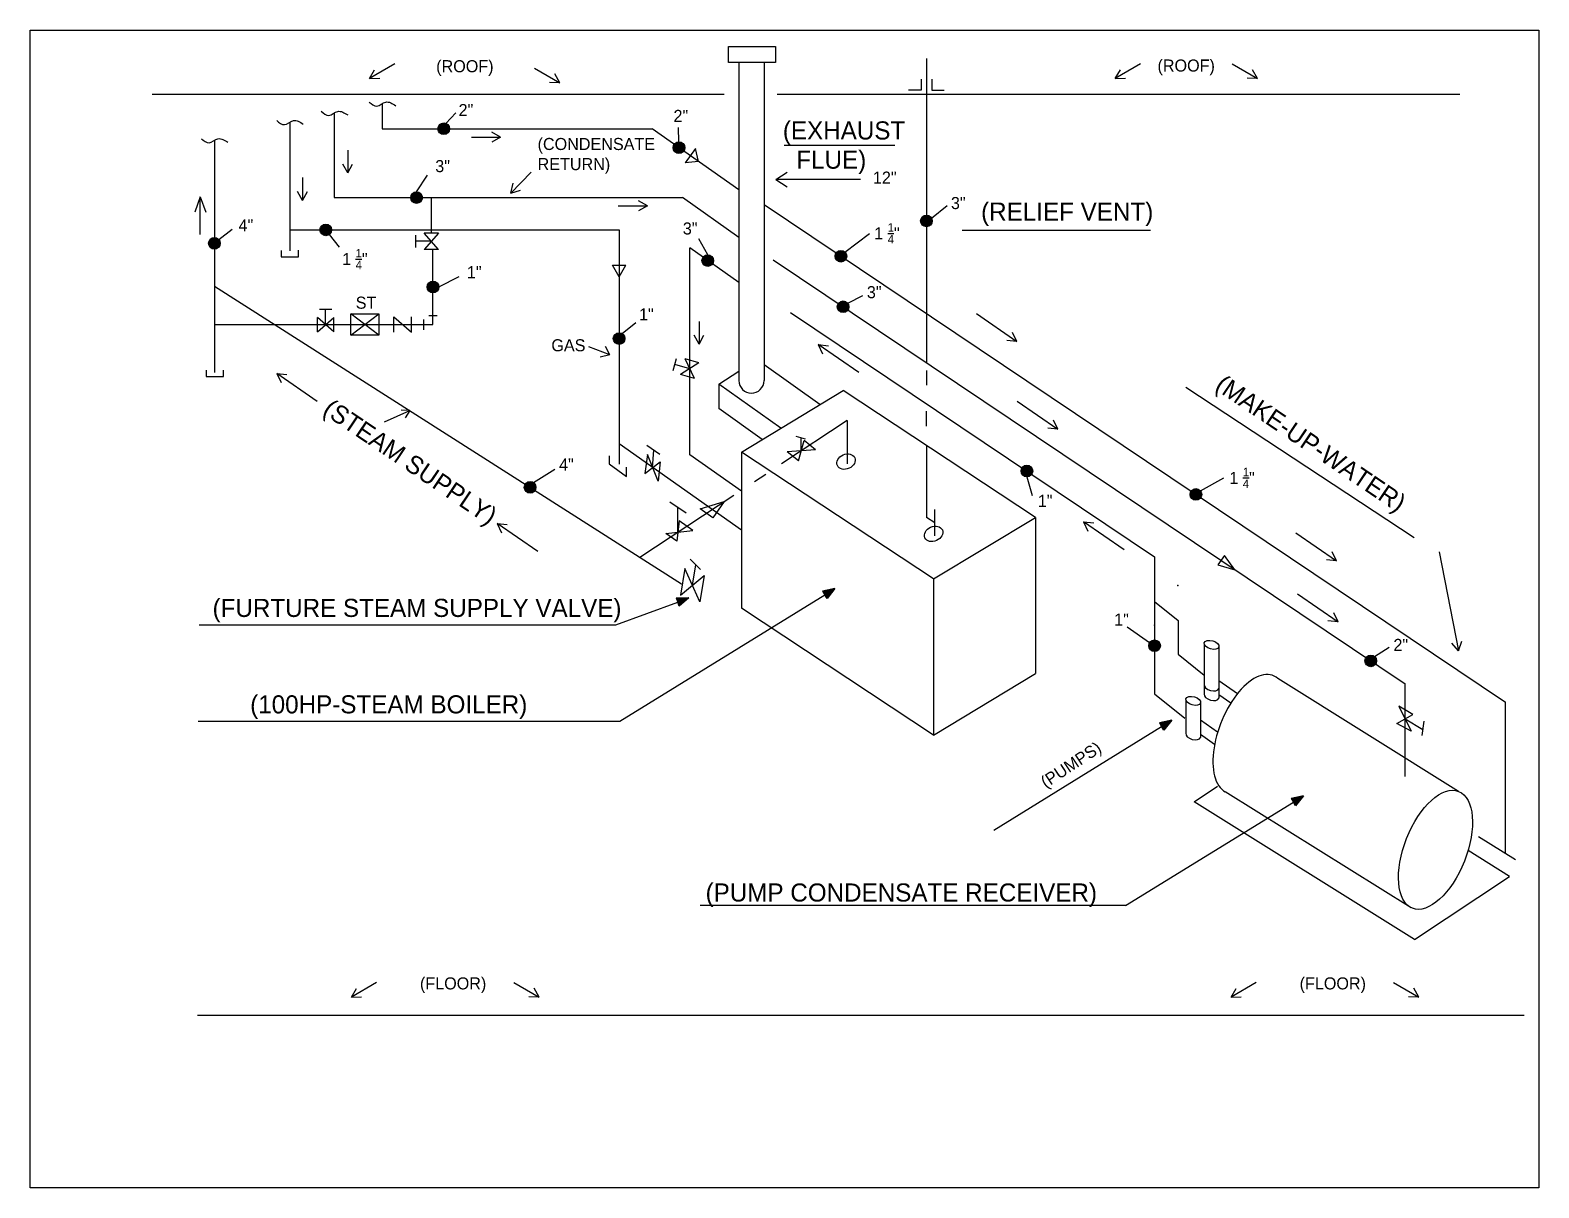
# Model space of a CAD drawing. Extents: x -427504 to 83801, y -1445028 to 32221.
# Drawn here: x -426913 to -426413, y -1445028 to -1444644 of the extents above; entities that cross this region are included whole.
import ezdxf

# ---------------------------------------------------------------- set-up
doc = ezdxf.new("R2010")
doc.units = 0
doc.header["$LTSCALE"] = 8
doc.header["$MEASUREMENT"] = 0
doc.layers.add('$1$DETAIL', color=1, linetype='Continuous')
doc.styles.get("Standard").update_dxf_attribs({"font": 'stylu.ttf'})
picture_1 = doc.add_image_def('image2.png', size_in_pixel=(1835, 1408))

msp = doc.modelspace()

# ---------------------------------------------------------------- hatches: boundary and pattern name
at = {"layer": '$1$DETAIL'}
h = msp.add_hatch(color=1, dxfattribs=at)
h.dxf.hatch_style = 1
h.paths.add_polyline_path([(-426777.43, -1444676.66, 1), (-426773.57, -1444676.66, 1)])
h = msp.add_hatch(color=1, dxfattribs=at)
h.dxf.hatch_style = 1
h.paths.add_polyline_path([(-426699.47, -1444682.91, 1), (-426695.61, -1444682.91, 1)])
h = msp.add_hatch(color=1, dxfattribs=at)
h.dxf.hatch_style = 1
h.paths.add_polyline_path([(-426786.44, -1444699.47, 1), (-426782.58, -1444699.47, 1)])
h = msp.add_hatch(color=1, dxfattribs=at)
h.dxf.hatch_style = 1
h.paths.add_polyline_path([(-426816.52, -1444710.16, 1), (-426812.66, -1444710.16, 1)])
h = msp.add_hatch(color=1, dxfattribs=at)
h.dxf.hatch_style = 1
h.paths.add_polyline_path([(-426617.47, -1444707.2, 1), (-426613.61, -1444707.2, 1)])
h = msp.add_hatch(color=1, dxfattribs=at)
h.dxf.hatch_style = 1
h.paths.add_polyline_path([(-426853.45, -1444714.62, 1), (-426849.59, -1444714.62, 1)])
h = msp.add_hatch(color=1, dxfattribs=at)
h.dxf.hatch_style = 1
h.paths.add_polyline_path([(-426689.95, -1444720.35, 1), (-426686.09, -1444720.35, 1)])
h = msp.add_hatch(color=1, dxfattribs=at)
h.dxf.hatch_style = 1
h.paths.add_polyline_path([(-426645.81, -1444718.89, 1), (-426641.95, -1444718.89, 1)])
h = msp.add_hatch(color=1, dxfattribs=at)
h.dxf.hatch_style = 1
h.paths.add_polyline_path([(-426781, -1444729.09, 1), (-426777.14, -1444729.09, 1)])
h = msp.add_hatch(color=1, dxfattribs=at)
h.dxf.hatch_style = 1
h.paths.add_polyline_path([(-426645.07, -1444735.66, 1), (-426641.21, -1444735.66, 1)])
h = msp.add_hatch(color=1, dxfattribs=at)
h.dxf.hatch_style = 1
h.paths.add_polyline_path([(-426719.3, -1444746.18, 1), (-426715.44, -1444746.18, 1)])
h = msp.add_hatch(color=1, dxfattribs=at)
h.dxf.hatch_style = 1
h.paths.add_polyline_path([(-426584.17, -1444790.08, 1), (-426580.31, -1444790.08, 1)])
h = msp.add_hatch(color=1, dxfattribs=at)
h.dxf.hatch_style = 1
h.paths.add_polyline_path([(-426748.8, -1444795.49, 1), (-426744.94, -1444795.49, 1)])
h = msp.add_hatch(color=1, dxfattribs=at)
h.dxf.hatch_style = 1
h.paths.add_polyline_path([(-426528.15, -1444797.85, 1), (-426524.29, -1444797.85, 1)])
h = msp.add_hatch(color=1, dxfattribs=at)
h.dxf.hatch_style = 1
h.paths.add_polyline_path([(-426649.96, -1444829.91), (-426649.22, -1444831.11), (-426648.48, -1444832.3), (-426645.86, -1444829.03)])
h = msp.add_hatch(color=1, dxfattribs=at)
h.dxf.hatch_style = 1
h.paths.add_polyline_path([(-426698.45, -1444832.2), (-426697.96, -1444833.51), (-426697.48, -1444834.83), (-426694.26, -1444832.16)])
h = msp.add_hatch(color=1, dxfattribs=at)
h.dxf.hatch_style = 1
h.paths.add_polyline_path([(-426541.85, -1444847.98, 1), (-426537.99, -1444847.98, 1)])
h = msp.add_hatch(color=1, dxfattribs=at)
h.dxf.hatch_style = 1
h.paths.add_polyline_path([(-426470.21, -1444853, 1), (-426466.35, -1444853, 1)])
h = msp.add_hatch(color=1, dxfattribs=at)
h.dxf.hatch_style = 1
h.paths.add_polyline_path([(-426538.31, -1444873.58), (-426537.57, -1444874.77), (-426536.83, -1444875.96), (-426534.21, -1444872.7)])
h = msp.add_hatch(color=1, dxfattribs=at)
h.dxf.hatch_style = 1
h.paths.add_polyline_path([(-426494.64, -1444898.64), (-426493.91, -1444899.83), (-426493.17, -1444901.03), (-426490.55, -1444897.76)])

# ---------------------------------------------------------------- linework, layer by layer
at = {"layer": '$1$DETAIL', "color": 4}
for p, q in [((-426677.71, -1444654.63), (-426677.71, -1444760.12)), ((-426669.36, -1444654.63), (-426669.36, -1444760.12)), ((-426650.83, -1444768.05), (-426669.36, -1444754.86)), ((-426684.32, -1444761.25), (-426677.71, -1444757)), ((-426663.76, -1444775.87), (-426684.32, -1444761.25)), ((-426684.32, -1444761.25), (-426684.32, -1444769.37)), ((-426676.85, -1444783.79), (-426643.1, -1444763.37)), ((-426579.41, -1444805.43), (-426643.1, -1444763.37)), ((-426669.93, -1444779.6), (-426684.32, -1444769.37)), ((-426676.85, -1444783.79), (-426676.85, -1444835.54)), ((-426613.16, -1444825.85), (-426676.85, -1444783.79)), ((-426613.16, -1444825.85), (-426579.41, -1444805.43)), ((-426579.41, -1444805.43), (-426579.41, -1444857.17)), ((-426613.16, -1444825.85), (-426613.16, -1444877.59)), ((-426613.16, -1444877.59), (-426676.85, -1444835.54)), ((-426523.44, -1444847.46), (-426523.44, -1444863.98)), ((-426518.62, -1444848.38), (-426518.62, -1444865.34)), ((-426613.16, -1444877.59), (-426579.41, -1444857.17)), ((-426512.49, -1444863.9), (-426518.62, -1444859.56)), ((-426439.15, -1444896.24), (-426499.07, -1444858.86)), ((-426514.69, -1444867.04), (-426518.62, -1444864.27)), ((-426529.52, -1444866.02), (-426529.52, -1444877)), ((-426524.69, -1444866.94), (-426524.69, -1444878.35)), ((-426519.02, -1444876.65), (-426524.69, -1444872.64)), ((-426520.02, -1444880.66), (-426524.69, -1444877.35)), ((-426526.84, -1444899.74), (-426519.07, -1444894.57)), ((-426453.74, -1444945.33), (-426526.84, -1444899.74)), ((-426454.92, -1444934.8), (-426516.49, -1444896.4)), ((-426422.32, -1444924.42), (-426436.03, -1444915.87)), ((-426453.74, -1444945.33), (-426422.32, -1444924.42))]:
    msp.add_line(p, q, dxfattribs=at)
at = {"layer": '$1$DETAIL', "color": 7}
for p, q in [((-426615.54, -1444653.33), (-426615.54, -1444754.18)), ((-426872.12, -1444665.16), (-426682.6, -1444665.16)), ((-426795.92, -1444668.35), (-426795.92, -1444676.66)), ((-426665.05, -1444665.16), (-426438.8, -1444665.16)), ((-426826.53, -1444674.5), (-426826.53, -1444717.07)), ((-426811.82, -1444671.44), (-426811.82, -1444699.47)), ((-426795.92, -1444676.66), (-426706.4, -1444676.66)), ((-426677.71, -1444696.91), (-426706.4, -1444676.66)), ((-426851.52, -1444680.51), (-426851.52, -1444757.47)), ((-426692.09, -1444683.19), (-426695.45, -1444687.95)), ((-426691.04, -1444687.5), (-426692.09, -1444683.19)), ((-426691.04, -1444687.5), (-426695.45, -1444687.95)), ((-426811.82, -1444699.47), (-426696.41, -1444699.47)), ((-426779.6, -1444711.27), (-426779.6, -1444699.47)), ((-426677.71, -1444712.67), (-426696.41, -1444699.47)), ((-426669.36, -1444701.79), (-426423.64, -1444866.68)), ((-426826.53, -1444710.16), (-426773.5, -1444710.16)), ((-426773.5, -1444710.16), (-426717.37, -1444710.16)), ((-426717.37, -1444710.16), (-426717.37, -1444787.83)), ((-426779.07, -1444741.54), (-426779.07, -1444716.65)), ((-426693.96, -1444784.72), (-426693.96, -1444716.15)), ((-426677.71, -1444727.62), (-426693.96, -1444716.15)), ((-426717.37, -1444725.77), (-426719.53, -1444721.89)), ((-426719.53, -1444721.89), (-426715.2, -1444721.89)), ((-426717.37, -1444725.77), (-426715.2, -1444721.89)), ((-426666.3, -1444720.12), (-426456.87, -1444860.65)), ((-426851.52, -1444728.83), (-426696.67, -1444827.47)), ((-426792.04, -1444744.05), (-426792.04, -1444739.03)), ((-426792.04, -1444739.03), (-426786.24, -1444744.05)), ((-426786.24, -1444744.05), (-426786.24, -1444739.03)), ((-426782.14, -1444743.33), (-426782.14, -1444739.87)), ((-426780.45, -1444738.51), (-426777.73, -1444738.51)), ((-426660.53, -1444737.54), (-426539.92, -1444818.48)), ((-426851.52, -1444741.54), (-426779.07, -1444741.54)), ((-426615.54, -1444756.72), (-426615.54, -1444761.65)), ((-426641.79, -1444773.35), (-426663.56, -1444787.68)), ((-426641.79, -1444773.35), (-426641.79, -1444787.67)), ((-426615.54, -1444775.16), (-426615.54, -1444770.22)), ((-426676.85, -1444809.67), (-426717.37, -1444781.08)), ((-426676.85, -1444796.79), (-426693.96, -1444784.72)), ((-426615.54, -1444781.57), (-426615.54, -1444805.44)), ((-426720.72, -1444785.1), (-426720.72, -1444787.7)), ((-426720.72, -1444787.7), (-426714.88, -1444791.93)), ((-426714.88, -1444791.93), (-426714.88, -1444788.84)), ((-426672.47, -1444793.55), (-426668.81, -1444791.14)), ((-426710.55, -1444818.63), (-426679.36, -1444798.09)), ((-426612.78, -1444811.61), (-426612.78, -1444802.88)), ((-426612.78, -1444807.24), (-426615.54, -1444805.44)), ((-426539.92, -1444818.48), (-426539.92, -1444863.88)), ((-426539.92, -1444833.28), (-426532.09, -1444839.61)), ((-426532.09, -1444839.61), (-426532.09, -1444850.79)), ((-426532.09, -1444850.79), (-426523.44, -1444857.76)), ((-426539.92, -1444863.88), (-426529.84, -1444872.01)), ((-426456.87, -1444891.32), (-426456.87, -1444860.65)), ((-426423.64, -1444916.87), (-426423.64, -1444866.68)), ((-426857.15, -1444970.4), (-426417.39, -1444970.4))]:
    msp.add_line(p, q, dxfattribs=at)
at = {"layer": '$1$DETAIL'}
for p, q in [((-426791.72, -1444655.14), (-426800.07, -1444659.99)), ((-426800.07, -1444659.99), (-426798.4, -1444657.07)), ((-426800.07, -1444659.99), (-426796.7, -1444659.89)), ((-426745.38, -1444656.57), (-426737.04, -1444661.42)), ((-426737.04, -1444661.42), (-426738.7, -1444658.49)), ((-426544.58, -1444655.14), (-426552.93, -1444659.99)), ((-426552.93, -1444659.99), (-426551.26, -1444657.07)), ((-426552.93, -1444659.99), (-426549.56, -1444659.89)), ((-426514.2, -1444655.14), (-426505.86, -1444659.99)), ((-426505.86, -1444659.99), (-426509.22, -1444659.89)), ((-426505.86, -1444659.99), (-426507.52, -1444657.07)), ((-426737.04, -1444661.42), (-426740.4, -1444661.31)), ((-426617.33, -1444663.81), (-426621.48, -1444663.81)), ((-426617.33, -1444660.24), (-426617.33, -1444663.81)), ((-426613.75, -1444660.24), (-426613.75, -1444663.81)), ((-426613.75, -1444663.81), (-426609.6, -1444663.81)), ((-426774.77, -1444674.87), (-426771.53, -1444671.33)), ((-426766.3, -1444679.46), (-426756.65, -1444679.46)), ((-426756.65, -1444679.46), (-426759.61, -1444681.06)), ((-426756.65, -1444679.46), (-426759.56, -1444677.76)), ((-426697.54, -1444680.98), (-426697.71, -1444676.23)), ((-426807.34, -1444683.76), (-426807.34, -1444691.3)), ((-426662.69, -1444682.07), (-426625.95, -1444682.07)), ((-426807.34, -1444691.3), (-426808.99, -1444688.36)), ((-426807.34, -1444691.3), (-426805.69, -1444688.36)), ((-426822.31, -1444692.84), (-426822.31, -1444700.38)), ((-426784.51, -1444697.54), (-426780.92, -1444692.06)), ((-426746.58, -1444691.03), (-426753.26, -1444698)), ((-426753.26, -1444698), (-426752.47, -1444694.73)), ((-426665.49, -1444693.48), (-426661.72, -1444691.04)), ((-426637.38, -1444693.48), (-426665.49, -1444693.48)), ((-426665.49, -1444693.48), (-426661.72, -1444695.93)), ((-426856.18, -1444699.2), (-426857.98, -1444704.29)), ((-426856.18, -1444711.65), (-426856.18, -1444699.2)), ((-426856.18, -1444699.2), (-426854.38, -1444704.29)), ((-426822.31, -1444700.38), (-426823.96, -1444697.45)), ((-426822.31, -1444700.38), (-426820.67, -1444697.45)), ((-426753.26, -1444698), (-426750.06, -1444696.97)), ((-426717.67, -1444702.25), (-426708.02, -1444702.25)), ((-426708.02, -1444702.25), (-426710.98, -1444703.85)), ((-426708.02, -1444702.25), (-426710.93, -1444700.56)), ((-426613.86, -1444706.26), (-426608.7, -1444702.1)), ((-426850.03, -1444713.39), (-426845.6, -1444709.9)), ((-426813.45, -1444711.71), (-426810.16, -1444715.85)), ((-426688.02, -1444718.42), (-426690.94, -1444713.11)), ((-426642.55, -1444717.5), (-426634.39, -1444711.32)), ((-426603.73, -1444710.23), (-426541.3, -1444710.23)), ((-426829.38, -1444716.96), (-426829.38, -1444719.08)), ((-426829.38, -1444719.08), (-426823.68, -1444719.08)), ((-426823.68, -1444719.08), (-426823.68, -1444716.94)), ((-426777.14, -1444729.09), (-426770.4, -1444725.66)), ((-426641.63, -1444734.46), (-426636.58, -1444731.95)), ((-426598.99, -1444737.91), (-426585.54, -1444747.18)), ((-426716.33, -1444744.56), (-426711.83, -1444740.81)), ((-426690.9, -1444740.49), (-426690.9, -1444748.03)), ((-426585.54, -1444747.18), (-426586.97, -1444744.14)), ((-426720.45, -1444751.63), (-426727.37, -1444748.93)), ((-426720.45, -1444751.63), (-426721.86, -1444748.77)), ((-426690.9, -1444748.03), (-426692.55, -1444745.09)), ((-426690.9, -1444748.03), (-426689.25, -1444745.09)), ((-426637.93, -1444757.48), (-426651.37, -1444748.19)), ((-426651.37, -1444748.19), (-426648.03, -1444748.56)), ((-426651.37, -1444748.19), (-426649.94, -1444751.24)), ((-426585.54, -1444747.18), (-426588.89, -1444746.82)), ((-426720.45, -1444751.63), (-426723.61, -1444752.36)), ((-426854.22, -1444756.66), (-426854.22, -1444758.78)), ((-426854.22, -1444758.78), (-426848.52, -1444758.78)), ((-426848.52, -1444758.78), (-426848.52, -1444756.63)), ((-426817.41, -1444767.02), (-426830.85, -1444757.74)), ((-426830.85, -1444757.74), (-426827.51, -1444758.1)), ((-426830.85, -1444757.74), (-426829.42, -1444760.79)), ((-426453.91, -1444812.24), (-426529.6, -1444762.35)), ((-426786.79, -1444770.06), (-426789.59, -1444769.93)), ((-426585.45, -1444766.98), (-426572, -1444776.26)), ((-426795.11, -1444773.79), (-426786.79, -1444770.06)), ((-426786.79, -1444770.06), (-426788.28, -1444772.46)), ((-426572, -1444776.26), (-426573.43, -1444773.21)), ((-426572, -1444776.26), (-426575.35, -1444775.89)), ((-426745.75, -1444793.91), (-426738.71, -1444789.46)), ((-426582.24, -1444792.01), (-426580.54, -1444798.2)), ((-426524.71, -1444796.65), (-426516.93, -1444792.34)), ((-426690.55, -1444802.59), (-426682.61, -1444800.23)), ((-426686.33, -1444805.55), (-426690.55, -1444802.59)), ((-426682.61, -1444800.23), (-426686.33, -1444805.55)), ((-426744.34, -1444816.77), (-426757.78, -1444807.48)), ((-426757.78, -1444807.48), (-426754.43, -1444807.85)), ((-426757.78, -1444807.48), (-426756.35, -1444810.53)), ((-426549.99, -1444816.21), (-426563.43, -1444806.92)), ((-426563.43, -1444806.92), (-426560.09, -1444807.29)), ((-426563.43, -1444806.92), (-426562, -1444809.97)), ((-426493.06, -1444810.6), (-426479.61, -1444819.87)), ((-426516.71, -1444818.1), (-426518.97, -1444821.17)), ((-426513.28, -1444822.8), (-426516.71, -1444818.1)), ((-426479.61, -1444819.87), (-426482.95, -1444819.51)), ((-426479.61, -1444819.87), (-426481.04, -1444816.82)), ((-426445.56, -1444816.86), (-426439.19, -1444849.65)), ((-426518.97, -1444821.17), (-426513.28, -1444822.8)), ((-426645.86, -1444829.03), (-426649.96, -1444829.91)), ((-426649.96, -1444829.91), (-426649.22, -1444831.11)), ((-426645.86, -1444829.03), (-426648.48, -1444832.3)), ((-426718.42, -1444841.02), (-426697.96, -1444833.51)), ((-426717.16, -1444873), (-426649.22, -1444831.11)), ((-426694.26, -1444832.16), (-426698.45, -1444832.2)), ((-426698.45, -1444832.2), (-426697.96, -1444833.51)), ((-426697.48, -1444834.83), (-426697.96, -1444833.51)), ((-426694.26, -1444832.16), (-426697.48, -1444834.83)), ((-426648.48, -1444832.3), (-426649.22, -1444831.11)), ((-426492.56, -1444830.81), (-426479.11, -1444840.09)), ((-426479.11, -1444840.09), (-426482.45, -1444839.72)), ((-426479.11, -1444840.09), (-426480.54, -1444837.04)), ((-426856.61, -1444841.02), (-426718.42, -1444841.02)), ((-426541.62, -1444847.07), (-426549, -1444841.86)), ((-426467.01, -1444851.54), (-426462.14, -1444848.42)), ((-426439.19, -1444849.65), (-426441.37, -1444847.08)), ((-426439.19, -1444849.65), (-426438.13, -1444846.45)), ((-426856.9, -1444873), (-426717.16, -1444873)), ((-426593.17, -1444909.06), (-426537.57, -1444874.77)), ((-426534.21, -1444872.7), (-426538.31, -1444873.58)), ((-426538.31, -1444873.58), (-426537.57, -1444874.77)), ((-426536.83, -1444875.96), (-426537.57, -1444874.77)), ((-426534.21, -1444872.7), (-426536.83, -1444875.96)), ((-426549.51, -1444934.12), (-426493.9, -1444899.83)), ((-426490.55, -1444897.76), (-426494.64, -1444898.64)), ((-426494.64, -1444898.64), (-426493.91, -1444899.83)), ((-426493.17, -1444901.03), (-426493.91, -1444899.83)), ((-426490.55, -1444897.76), (-426493.17, -1444901.03)), ((-426420.32, -1444918.94), (-426432.59, -1444911.28)), ((-426549.51, -1444934.12), (-426690.48, -1444934.12)), ((-426797.74, -1444959.64), (-426806.08, -1444964.49)), ((-426752.23, -1444959.6), (-426743.89, -1444964.45)), ((-426506.2, -1444959.64), (-426514.54, -1444964.49)), ((-426460.69, -1444959.6), (-426452.35, -1444964.45)), ((-426806.08, -1444964.49), (-426804.42, -1444961.56)), ((-426806.08, -1444964.49), (-426802.72, -1444964.38)), ((-426743.89, -1444964.45), (-426747.25, -1444964.35)), ((-426743.89, -1444964.45), (-426745.55, -1444961.52)), ((-426514.54, -1444964.49), (-426512.88, -1444961.56)), ((-426514.54, -1444964.49), (-426511.18, -1444964.38)), ((-426452.35, -1444964.45), (-426455.71, -1444964.35)), ((-426452.35, -1444964.45), (-426454.01, -1444961.52))]:
    msp.add_line(p, q, dxfattribs=at)
at = {"layer": '$1$DETAIL', "color": 5}
for p, q in [((-426784.73, -1444716.01), (-426784.73, -1444711.91)), ((-426779.6, -1444713.96), (-426784.73, -1444713.96)), ((-426777.21, -1444711.27), (-426781.98, -1444711.27)), ((-426777.21, -1444716.65), (-426781.98, -1444711.27)), ((-426777.21, -1444711.27), (-426781.98, -1444716.65)), ((-426777.21, -1444716.65), (-426781.98, -1444716.65)), ((-426817.33, -1444743.92), (-426817.33, -1444739.16)), ((-426817.33, -1444743.92), (-426811.96, -1444739.16)), ((-426811.96, -1444743.92), (-426817.33, -1444739.16)), ((-426816.69, -1444736.4), (-426812.59, -1444736.4)), ((-426814.64, -1444741.54), (-426814.64, -1444736.4)), ((-426811.96, -1444743.92), (-426811.96, -1444739.16)), ((-426699.46, -1444756.74), (-426698.35, -1444752.79)), ((-426693.96, -1444756.16), (-426698.91, -1444754.76)), ((-426690.94, -1444754.22), (-426696.99, -1444758.1)), ((-426690.94, -1444754.22), (-426695.53, -1444752.92)), ((-426692.4, -1444759.39), (-426695.53, -1444752.92)), ((-426692.4, -1444759.39), (-426696.99, -1444758.1)), ((-426655.56, -1444779.54), (-426658.71, -1444778.67)), ((-426657.96, -1444786.74), (-426656.04, -1444779.99)), ((-426657, -1444783.37), (-426657.08, -1444779.12)), ((-426652.29, -1444783.02), (-426656.04, -1444779.99)), ((-426707.94, -1444784.57), (-426708.83, -1444790.94)), ((-426703.86, -1444784.55), (-426708.18, -1444781.62)), ((-426704.42, -1444793.49), (-426707.94, -1444784.57)), ((-426706.28, -1444789.01), (-426705.84, -1444783.21)), ((-426652.29, -1444783.02), (-426661.7, -1444783.71)), ((-426657.96, -1444786.74), (-426661.7, -1444783.71)), ((-426708.83, -1444790.94), (-426703.73, -1444787.08)), ((-426703.73, -1444787.08), (-426704.42, -1444793.49)), ((-426695.16, -1444804.06), (-426700.61, -1444800.39)), ((-426697.93, -1444810.32), (-426697.93, -1444802.2)), ((-426701.86, -1444810.76), (-426692.97, -1444809.76)), ((-426697.49, -1444806.58), (-426698.28, -1444813.3)), ((-426692.98, -1444809.76), (-426697.49, -1444806.58)), ((-426698.28, -1444813.29), (-426701.86, -1444810.76)), ((-426690.45, -1444822.72), (-426693.79, -1444819.32)), ((-426695.61, -1444822.43), (-426697.01, -1444831.18)), ((-426697.01, -1444831.18), (-426689.2, -1444824.7)), ((-426690.6, -1444833.46), (-426695.61, -1444822.43)), ((-426693.1, -1444827.94), (-426691.97, -1444821.18)), ((-426689.2, -1444824.7), (-426690.6, -1444833.46)), ((-426454.31, -1444870.81), (-426459, -1444868.03)), ((-426459, -1444868.03), (-426454.83, -1444876.24)), ((-426459.58, -1444873.75), (-426454.31, -1444870.81)), ((-426454.83, -1444876.24), (-426459.58, -1444873.75)), ((-426456.87, -1444872.23), (-426451.03, -1444875.74)), ((-426450.66, -1444873.03), (-426451.31, -1444877.77))]:
    msp.add_line(p, q, dxfattribs=at)
at = {"layer": '$1$DETAIL', "color": 3}
for p, q in [((-426797.03, -1444745.04), (-426806.27, -1444738.04)), ((-426806.27, -1444745.04), (-426797.03, -1444738.04))]:
    msp.add_line(p, q, dxfattribs=at)
at = {"layer": '$1$DETAIL', "color": 4}
msp.add_lwpolyline([(-426681.1, -1444649.36), (-426665.6, -1444649.36), (-426665.6, -1444654.68), (-426681.1, -1444654.68)], close=True, dxfattribs=at)
at = {"layer": '$1$DETAIL', "color": 3}
msp.add_lwpolyline([(-426806.27, -1444738.04), (-426797.03, -1444738.04), (-426797.03, -1444745.04), (-426806.27, -1444745.04)], close=True, dxfattribs=at)
at = {"layer": '$1$DETAIL'}
for centre in [(-426775.5, -1444676.66), (-426697.54, -1444682.91), (-426784.51, -1444699.47), (-426814.59, -1444710.16), (-426615.54, -1444707.2), (-426851.52, -1444714.62), (-426688.02, -1444720.35), (-426643.88, -1444718.89), (-426779.07, -1444729.09), (-426643.14, -1444735.66), (-426717.37, -1444746.18), (-426582.24, -1444790.08), (-426746.87, -1444795.49), (-426526.22, -1444797.85), (-426539.92, -1444847.98), (-426468.28, -1444853)]:
    msp.add_circle(centre, 1.93, dxfattribs=at)
at = {"layer": '$1$DETAIL', "color": 4}
msp.add_arc((-426673.53, -1444760.11), 4.17, 180.2276, 359.7724, dxfattribs=at)
at = {"layer": '$1$DETAIL'}
for centre in [(-426642.16, -1444786.97), (-426613.14, -1444810.91)]:
    msp.add_ellipse(centre, major_axis=(-2.89, -1.29), ratio=0.7659, dxfattribs=at)
at = {"layer": '$1$DETAIL', "color": 4}
for centre, major_axis, ratio in [((-426521.03, -1444847.7), (2.41, -0.68), 0.551553), ((-426527.11, -1444866.26), (2.41, -0.68), 0.551553), ((-426446.82, -1444915.61), (7.67, 19.37), 0.493964)]:
    msp.add_ellipse(centre, major_axis=major_axis, ratio=ratio, dxfattribs=at)
for centre, major_axis, ratio, start_param, end_param in [((-426508.33, -1444877.25), (7.67, 19.37), 0.493964, 6.103257, 9.373299), ((-426521.03, -1444861.47), (2.41, -0.68), 0.551553, 3.141593, 6.283185), ((-426521.03, -1444864.66), (2.41, -0.68), 0.551553, 3.141593, 6.283185), ((-426527.11, -1444877.68), (2.41, -0.68), 0.551553, 3.141593, 6.283185)]:
    msp.add_ellipse(centre, major_axis=major_axis, ratio=ratio, start_param=start_param, end_param=end_param, dxfattribs=at)
at = {"layer": '$1$DETAIL', "color": 7}
for points in [[(-426800.23, -1444667.79), (-426797.69, -1444669.14), (-426794.73, -1444667.81), (-426791.43, -1444669)], [(-426830.85, -1444673.93), (-426828.3, -1444675.29), (-426825.34, -1444673.95), (-426822.04, -1444675.14)], [(-426816.14, -1444670.87), (-426813.59, -1444672.23), (-426810.64, -1444670.9), (-426807.34, -1444672.09)], [(-426855.84, -1444679.94), (-426853.29, -1444681.3), (-426850.33, -1444679.97), (-426847.03, -1444681.15)]]:
    msp.add_spline(points, degree=3, dxfattribs=at)
at = {"layer": '$1$DETAIL'}
for p in [(-426532.21, -1444827.99), (-426539.92, -1444841.18)]:
    msp.add_point(p, dxfattribs=at)

# ---------------------------------------------------------------- texts
at = {"layer": '$1$DETAIL', "color": 2, "attachment_point": 1}
for s, width, heights, insert, char_height in [('(ROOF)', 12.0806, [0], (-426778.01, -1444653.92), 4), ('(ROOF)', 12.0806, [0], (-426538.95, -1444653.7), 4), ('2"', 12.0806, [0], (-426770.59, -1444668.46), 4), ('2"', 12.0806, [0], (-426699.35, -1444670.39), 4), ('(EXHAUST', 60.1681, [12.97], (-426663.12, -1444674.21), 6), ('(CONDENSATE\\PRETURN)', 67.2049, [19.38], (-426744.4, -1444679.7), 4), ('  FLUE)', 60.1681, [12.97], (-426663.12, -1444683.89), 6), ('3"', 12.0806, [0], (-426778.32, -1444687.03), 4), ('12"', 12.0806, [0], (-426633.26, -1444690.84), 4), ('3"', 12.0806, [0], (-426607.42, -1444699.27), 4), ('(RELIEF VENT)', 60.1681, [12.97], (-426597.41, -1444701.1), 6), ('4"', 12.0806, [0], (-426843.51, -1444706.67), 4), ('3"', 12.0806, [0], (-426696.27, -1444707.7), 4), ('\\A1;1 {\\H0.7x;\\S1/4;}"', 12.0806, [0], (-426632.83, -1444707.95), 4), ('\\A1;1 {\\H0.7x;\\S1/4;}"', 12.0806, [0], (-426809.18, -1444716.49), 4), ('1"', 12.0806, [0], (-426767.83, -1444722.17), 4), ('3"', 12.0806, [0], (-426635.27, -1444728.81), 4), ('ST', 12.0806, [0], (-426804.68, -1444732.29), 4), ('1"', 12.0806, [0], (-426710.78, -1444736.17), 4), ('GAS', 12.0806, [0], (-426739.84, -1444746.41), 4), ('4"', 12.0806, [0], (-426737.27, -1444785.93), 4), ('\\A1;1 {\\H0.7x;\\S1/4;}"', 12.0806, [0], (-426515.14, -1444788.99), 4), ('1"', 12.0806, [0], (-426578.62, -1444797.97), 4), ('(FURTURE STEAM SUPPLY VALVE)', 176.4805, [16.07], (-426852.13, -1444832.44), 6), ('1"', 12.0806, [0], (-426553.31, -1444837.3), 4), ('2"', 12.0806, [0], (-426460.76, -1444845.71), 4), ('(100HP-STEAM BOILER)', 176.4805, [16.07], (-426839.66, -1444864.41), 6), ('(PUMP CONDENSATE RECEIVER)', 176.4805, [16.07], (-426688.73, -1444926.76), 6), ('(FLOOR)', 12.0806, [0], (-426783.39, -1444957.88), 4), ('(FLOOR)', 12.0806, [0], (-426491.85, -1444957.88), 4)]:
    msp.add_mtext_dynamic_manual_height_columns(s, width=width, gutter_width=1.6, heights=heights, dxfattribs=dict(at, insert=insert, char_height=char_height))
for s, width, heights, insert, char_height, rotation in [('(MAKE-UP-WATER)', 40.2279, [8.76], (-426516.9, -1444757.83), 6, 325.9589), ('(STEAM SUPPLY)', 70.9496, [11.02], (-426812.61, -1444765.86), 6, 325.9589), ('(PUMPS)', 12.0806, [0], (-426578.16, -1444891.99), 4, 33.5402)]:
    msp.add_mtext_dynamic_manual_height_columns(s, width=width, gutter_width=1.6, heights=heights, dxfattribs=dict(at, insert=insert, char_height=char_height, rotation=rotation))

# ---------------------------------------------------------------- pictures from other files: only their frames are drawn
at = {"layer": '$1$DETAIL', "color": 4}
image = msp.add_image(picture_1, insert=(-426912.57, -1445027.63), size_in_units=(500, 383.65), dxfattribs=dict(at, fade=53))
image.dxf.flags = 7

doc.saveas('drawing.dxf')
